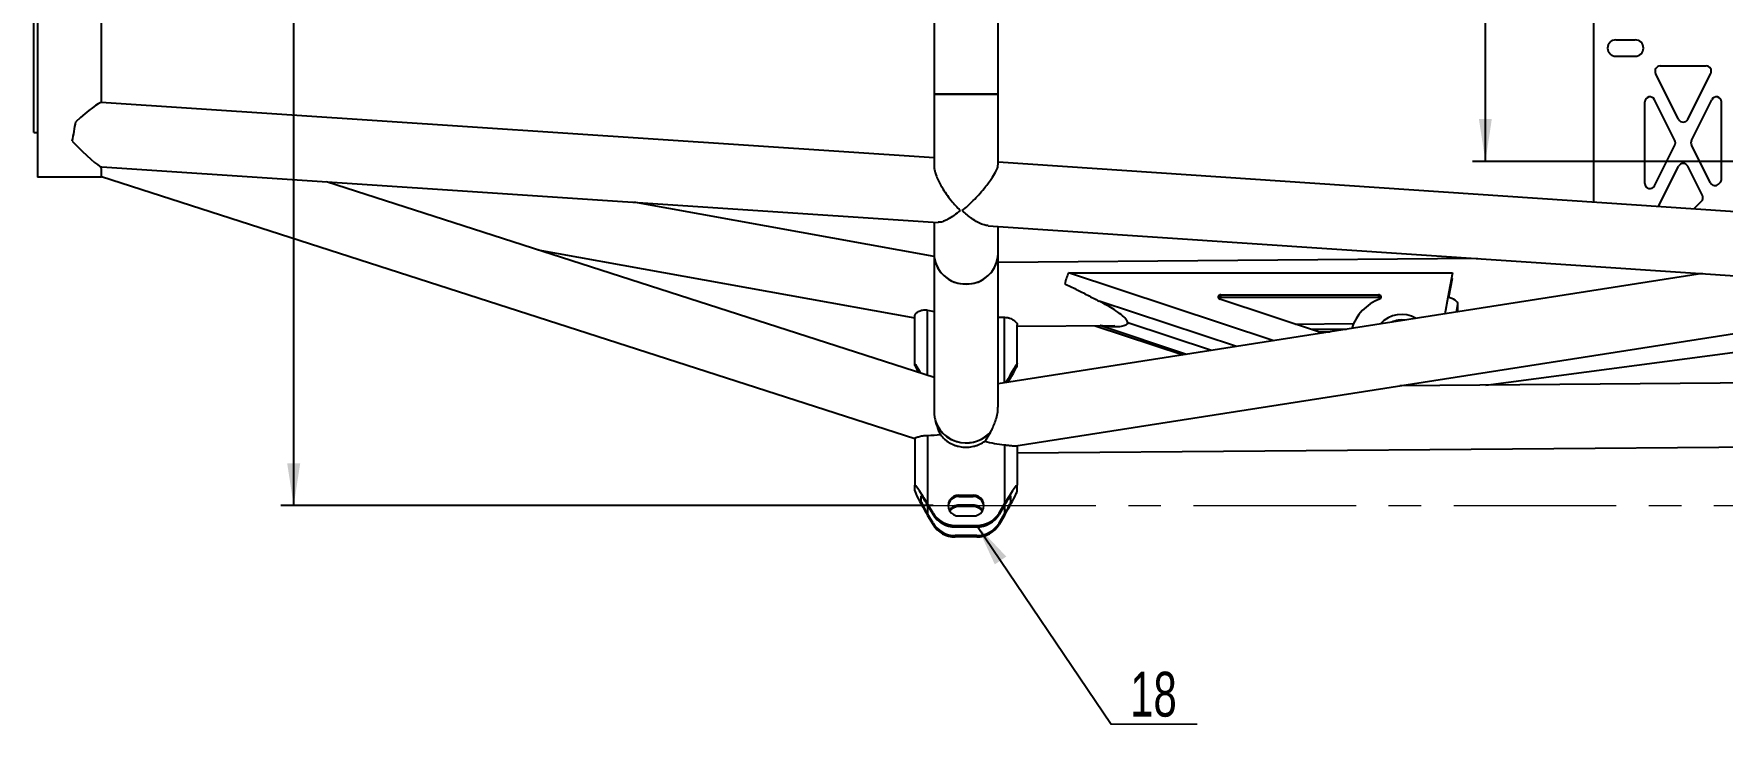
# Model space of a CAD drawing. Header units: millimetres. Extents: x -1160 to 841, y -1082 to 594.
# Drawn here: x 190.5 to 322.3, y 151.8 to 205.8 of the extents above; entities that cross this region are included whole.
import ezdxf

# ---------------------------------------------------------------- set-up
doc = ezdxf.new("R2010")
doc.units = ezdxf.units.MM
doc.linetypes.add('CENTERX2', pattern=[20.32, 12.7, -2.54, 2.54, -2.54])
doc.layers.add('FORMAT', color=7, linetype='Continuous')
doc.styles.add('SLDTEXTSTYLE1', font='TXT', dxfattribs={"width": 0.7})
doc.dimstyles.new('SLDDIMSTYLE0', dxfattribs={"dimtxt": 3.5, "dimasz": 3.302, "dimexe": 0, "dimexo": 0.0625, "dimgap": 0.875, "dimtad": 1, "dimdec": 0, "dimlfac": 5, "dimrnd": 1e-09, "dimzin": 12, "dimdsep": 46, "dimtxsty": 'SLDTEXTSTYLE1', "dimsah": 1, "dimcen": 0.09, "dimadec": 0, "dimazin": 3, "dimtfac": 1, "dimtdec": 0, "dimtofl": 0, "dimtmove": 0, "dimatfit": 3, "dimfxl": 0, "dimfrac": 2, "dimtolj": 1, "dimtzin": 12, "dimarcsym": 0})
doc.dimstyles.new('SLDDIMSTYLE1', dxfattribs={"dimtxt": 3.5, "dimasz": 3.302, "dimexe": 0, "dimexo": 0.0625, "dimgap": 0.875, "dimtad": 1, "dimdec": 0, "dimlfac": 5, "dimrnd": 1e-09, "dimzin": 12, "dimdsep": 46, "dimtxsty": 'SLDTEXTSTYLE1', "dimsah": 1, "dimcen": 0.09, "dimadec": 0, "dimazin": 3, "dimtol": 1, "dimtp": 3, "dimtm": 3, "dimtfac": 1, "dimtdec": 0, "dimtofl": 0, "dimtmove": 0, "dimatfit": 3, "dimfxl": 0, "dimfrac": 2, "dimtolj": 1, "dimtzin": 12, "dimarcsym": 0})
doc.dimstyles.new('SLDDIMSTYLE3', dxfattribs={"dimtxt": 0.18, "dimasz": 3.302, "dimexe": 0, "dimexo": 0.0625, "dimgap": 0, "dimtad": 0, "dimtih": 1, "dimtoh": 1, "dimdec": 0, "dimrnd": 1e-09, "dimzin": 0, "dimdsep": 46, "dimtxsty": 'Standard', "dimsah": 1, "dimcen": 0.09, "dimadec": 0, "dimazin": 0, "dimtfac": 3.302, "dimtdec": 0, "dimtofl": 0, "dimtmove": 0, "dimatfit": 3, "dimfxl": 0, "dimfrac": 2, "dimtolj": 1, "dimtzin": 0, "dimarcsym": 0})

# ---------------------------------------------------------------- blocks, each defined once
blk = doc.blocks.new('_D_39')
at = {"layer": 'FORMAT'}
for p, q in [((329.84, 264.33), (302.82, 264.33)), ((303.82, 195.83), (303.82, 264.33)), ((330.64, 195.83), (302.82, 195.83))]:
    blk.add_line(p, q, dxfattribs=at)
for points in [[(303.82, 264.33), (303.31, 261.03), (304.32, 261.03)], [(303.82, 195.83), (304.32, 199.14), (303.31, 199.14)]]:
    blk.add_solid(points, dxfattribs=at)
at = {"layer": 'FORMAT', "attachment_point": 1, "rotation": 90, "style": 'SLDTEXTSTYLE1'}
for s, insert, char_height in [('3', (298.12, 237.13), 2), ('3', (300.76, 237.13), 2), ('+', (298.12, 236.07), 2), ('-', (300.76, 236), 2), ('342', (299.3, 228.04), 3.5)]:
    blk.add_mtext(s, dxfattribs=dict(at, insert=insert, char_height=char_height))
blk = doc.blocks.new('_D_40')
at = {"layer": 'FORMAT'}
for p, q in [((260.7, 291.23), (209.76, 291.23)), ((210.76, 168.93), (210.76, 291.23)), ((260.7, 168.93), (209.76, 168.93))]:
    blk.add_line(p, q, dxfattribs=at)
for points in [[(210.76, 291.23), (210.25, 287.93), (211.27, 287.93)], [(210.76, 168.93), (211.27, 172.24), (210.25, 172.24)]]:
    blk.add_solid(points, dxfattribs=at)
at = {"layer": 'FORMAT', "insert": (206.25, 237.79), "char_height": 3.5, "attachment_point": 1, "rotation": 90, "style": 'SLDTEXTSTYLE1'}
blk.add_mtext('610', dxfattribs=at)
blk = doc.blocks.new('SW_NOTE_19')
at = {"color": 0, "linetype": 'Continuous', "lineweight": 0}
for p, q in [((0, 0), (6.72, 0)), ((6.72, 0), (0, 0)), ((0, 0), (6.72, 0)), ((6.72, 0), (0, 0)), ((0, 0), (6.72, 0)), ((6.72, 0), (0, 0))]:
    blk.add_line(p, q, dxfattribs=at)
at = {"color": 0, "linetype": 'Continuous', "lineweight": 0, "insert": (3.3, 4.1), "char_height": 3.5, "attachment_point": 2, "style": 'SLDTEXTSTYLE1'}
blk.add_mtext('18', dxfattribs=at)

msp = doc.modelspace()

# ---------------------------------------------------------------- linework, layer by layer
at = {"color": 7, "linetype": 'Continuous', "lineweight": 25}
for p, q in [((312.262283, 267.530103), (312.262283, 192.637683)), ((190.762283, 265.583893), (190.762283, 194.583893)), ((190.462283, 198.083893), (190.462283, 262.083893)), ((195.762283, 200.422986), (195.762283, 259.7448)), ((260.762283, 259.083893), (260.762283, 201.083893)), ((265.762283, 201.083893), (265.762283, 259.083893)), ((314.002283, 205.323893), (315.522283, 205.323893)), ((314.002283, 204.043893), (315.522283, 204.043893)), ((317.468513, 203.283893), (321.056052, 203.283893)), ((318.904512, 199.117468), (317.110742, 202.705007)), ((319.620053, 199.117468), (321.413823, 202.705007)), ((260.762283, 196.095512), (195.728967, 200.425204)), ((260.762283, 201.083893), (260.762283, 195.480482)), ((263.262283, 201.083893), (260.762283, 201.083893)), ((260.762283, 201.083893), (265.762283, 201.083893)), ((265.762283, 201.083893), (263.262283, 201.083893)), ((265.762283, 195.55173), (265.762283, 201.083893)), ((316.262283, 194.096354), (316.262283, 200.471432)), ((318.613823, 197.462778), (317.020053, 200.650317)), ((319.910742, 197.462778), (321.504512, 200.650317)), ((322.262283, 194.449578), (322.262283, 200.471432)), ((190.462283, 198.083893), (190.762283, 198.083893)), ((317.020053, 193.917468), (318.613823, 197.105007)), ((321.38677, 194.152951), (319.910742, 197.105007)), ((195.790192, 195.410059), (261.090993, 191.062558)), ((340.762283, 190.723247), (265.762283, 195.761237)), ((317.328053, 192.297399), (318.904512, 195.450317)), ((320.760671, 193.169081), (319.620053, 195.450317)), ((195.762283, 194.583893), (190.762283, 194.583893)), ((195.762283, 194.583893), (195.762283, 195.076453)), ((195.762283, 194.651014), (259.262283, 174.175448)), ((260.762283, 178.945282), (213.320209, 194.242971)), ((322.027384, 194.048994), (322.145125, 194.166735)), ((260.762283, 188.399519), (237.320383, 192.645123)), ((320.090244, 192.111854), (320.685743, 192.707353)), ((260.762283, 191.084443), (260.762283, 188.606989)), ((264.987184, 190.802035), (339.753527, 185.77974)), ((265.762283, 188.606989), (265.762283, 190.749969)), ((229.823024, 188.921641), (259.262283, 183.589845)), ((260.762283, 188.606989), (260.762283, 176.399477)), ((265.762283, 176.631743), (265.762283, 188.606989)), ((303.201092, 188.235084), (265.762283, 187.926743)), ((320.768351, 187.055035), (265.762283, 178.434706)), ((271.262283, 187.129428), (301.262283, 187.129428)), ((301.262283, 187.129428), (300.887943, 185.184304)), ((301.215502, 186.686349), (300.925309, 185.178462)), ((301.262283, 186.93935), (301.262283, 187.129428)), ((267.142049, 173.589911), (340.928302, 185.153394)), ((291.098082, 182.40523), (283.08651, 185.062423)), ((283.158039, 185.397377), (295.473428, 185.397377)), ((283.158039, 185.197377), (283.158039, 185.397377)), ((295.473428, 185.197377), (283.158039, 185.197377)), ((295.473428, 185.397377), (295.473428, 185.197377)), ((301.677058, 184.136446), (301.677058, 184.670405)), ((259.262283, 180.020707), (259.262283, 183.757044)), ((301.677058, 184.136446), (301.670997, 184.062175)), ((267.262283, 180.020707), (267.262283, 183.06739)), ((267.262283, 182.938927), (274.880351, 183.001669)), ((273.333417, 182.988928), (280.229007, 180.701873)), ((282.432602, 181.047211), (275.9066, 183.211686)), ((288.950408, 183.117548), (293.519386, 183.155177)), ((292.962259, 182.697377), (290.217246, 182.697377)), ((290.820256, 182.497377), (291.686065, 182.497377)), ((303.857686, 178.345553), (339.945245, 183.105743)), ((259.262283, 179.863789), (259.262283, 180.020707)), ((267.262283, 179.863789), (267.262283, 180.020707)), ((266.762283, 179.000433), (266.762283, 179.157351)), ((340.762283, 178.648337), (297.135752, 178.290402)), ((259.262283, 174.193748), (259.262283, 170.525169)), ((260.262283, 174.416543), (260.262283, 169.062461)), ((266.262283, 173.678486), (266.262283, 169.062461)), ((267.262283, 173.045137), (339.262283, 173.635862)), ((267.262283, 173.608753), (267.262283, 170.525169)), ((259.262283, 170.075266), (259.262283, 170.525169)), ((267.262283, 170.075266), (267.262283, 170.525169)), ((259.762283, 169.231437), (259.762283, 169.681339)), ((260.684932, 168.349173), (260.262283, 169.062461)), ((260.262283, 168.949986), (260.684932, 168.236697)), ((262.702283, 169.752266), (263.822283, 169.752266)), ((262.702283, 169.752266), (262.702283, 169.63979)), ((262.702283, 169.63979), (263.822283, 169.63979)), ((263.822283, 168.964937), (262.702283, 168.964937)), ((262.702283, 168.964937), (262.702283, 168.852461)), ((263.822283, 168.852461), (262.702283, 168.852461)), ((263.822283, 169.63979), (263.822283, 169.752266)), ((263.822283, 168.852461), (263.822283, 168.964937)), ((265.839633, 168.349173), (266.262283, 169.062461)), ((266.262283, 168.949986), (265.839633, 168.236697)), ((266.762283, 169.231437), (266.762283, 169.681339)), ((260.684932, 167.561844), (260.262283, 168.275132)), ((260.262283, 168.162657), (260.684932, 167.449369)), ((260.684932, 168.236697), (260.684932, 168.349173)), ((260.684932, 167.449369), (260.684932, 167.561844)), ((262.702283, 168.115324), (263.822283, 168.115324)), ((265.839633, 168.349173), (265.839633, 168.236697)), ((265.839633, 167.561844), (266.262283, 168.275132)), ((266.262283, 168.162657), (265.839633, 167.449369)), ((265.839633, 167.561844), (265.839633, 167.449369)), ((262.416983, 167.374803), (264.107582, 167.374803)), ((262.416983, 167.374803), (262.416983, 167.262327)), ((262.416983, 167.262327), (264.107582, 167.262327)), ((264.107582, 166.587474), (262.416983, 166.587474)), ((262.416983, 166.587474), (262.416983, 166.474998)), ((264.107582, 166.474998), (262.416983, 166.474998)), ((264.107582, 167.262327), (264.107582, 167.374803)), ((264.107582, 166.474998), (264.107582, 166.587474))]:
    msp.add_line(p, q, dxfattribs=at)
at = {"color": 8, "linetype": 'Continuous', "lineweight": 25}
for p, q in [((287.300407, 181.810074), (271.262283, 187.129428)), ((284.377787, 181.352053), (273.650186, 184.910069)), ((300.887943, 185.184304), (300.640922, 183.900746)), ((301.556553, 184.04424), (301.677058, 184.670405)), ((260.262283, 179.106506), (260.262283, 184.207968)), ((266.262283, 178.513064), (266.262283, 183.644473)), ((280.487416, 180.74237), (273.704707, 182.991986)), ((260.262283, 168.949986), (260.262283, 168.275132)), ((266.262283, 168.949986), (266.262283, 168.275132))]:
    msp.add_line(p, q, dxfattribs=at)
at = {"color": 7, "linetype": 'Continuous', "lineweight": 25, "flags": 128}
for points in [[(260.762283, 188.606989), (260.782531, 188.306839), (260.871866, 187.915034), (261.029968, 187.543135), (261.25229, 187.201841), (261.532435, 186.900971), (261.862346, 186.649179), (262.232529, 186.45371), (262.632337, 186.320188), (263.050268, 186.252452), (263.474297, 186.252452), (263.892228, 186.320188), (264.292036, 186.45371), (264.66222, 186.649179), (264.99213, 186.900971), (265.272275, 187.201841), (265.494597, 187.543135), (265.652699, 187.915034), (265.742034, 188.306839), (265.762283, 188.606989)], [(283.158039, 185.397377), (283.090027, 185.387054), (283.030122, 185.357318), (282.985463, 185.311711), (282.961374, 185.25567), (282.960726, 185.195875), (282.983597, 185.139453), (283.027259, 185.093128), (283.08651, 185.062423)], [(295.558612, 185.067462), (295.613754, 185.100755), (295.653044, 185.14799), (295.672044, 185.20383), (295.668608, 185.261968), (295.643124, 185.315837), (295.598471, 185.35935), (295.539692, 185.387594), (295.473428, 185.397377)], [(301.677058, 184.670405), (301.661896, 184.75063), (301.616991, 184.832148), (301.544069, 184.911828), (301.445932, 184.986608), (301.326352, 185.053613), (301.189925, 185.110268), (301.041892, 185.154397), (300.887943, 185.184304)]]:
    msp.add_lwpolyline(points, dxfattribs=at)
at = {"color": 7, "linetype": 'Continuous', "lineweight": 25}
for centre, radius, start, end in [((314.002283, 204.683893), 0.64, 90, 270), ((315.522283, 204.683893), 0.64, 270, 90), ((317.468513, 202.883893), 0.4, 90, 206.56505118), ((321.056052, 202.883893), 0.4, 333.43494882, 90), ((316.662283, 200.471432), 0.4, 26.56505118, 180), ((321.862283, 200.471432), 0.4, 0, 153.43494882), ((319.262283, 199.296354), 0.4, 206.56505118, 333.43494882), ((318.256052, 197.283893), 0.4, 333.43494882, 26.56505118), ((320.268513, 197.283893), 0.4, 153.43494882, 206.56505118), ((319.262283, 195.271432), 0.4, 26.56505118, 153.43494882), ((316.662283, 194.096354), 0.4, 180, 333.43494882), ((321.744541, 194.331837), 0.4, 206.56505118, 315), ((321.862283, 194.449578), 0.4, 315, 0), ((320.4029, 192.990196), 0.4, 315, 26.56505118), ((263.190197, 188.671644), 2.428775, 181.5254156, 271.70078434), ((263.334368, 188.671644), 2.428775, 268.29921566, 358.4745844), ((276.059562, 185.037611), 5.233506, 156.4407676, 166.55708374), ((283.153967, 184.987721), 0.209695, 88.88727291, 139.40494399), ((296.846716, 181.665744), 3.637431, 110.73981798, 162.44902995), ((295.477364, 184.987416), 0.209998, 40.63400267, 91.07378043), ((297.268838, 181.69187), 2.182065, 58.44302951, 139.37040771), ((297.262492, 181.732361), 1.700258, 81.14009872, 116.6733385), ((263.216378, 176.316775), 2.477755, 197.1759972, 271.06155412), ((263.270795, 176.38466), 2.554828, 201.05027264, 320.30888675), ((263.282553, 176.386462), 2.547097, 269.54402537, 319.69613651), ((262.692897, 168.808327), 0.831516, 89.35328109, 175.22414823), ((262.68687, 168.933795), 0.818616, 88.92118904, 271.07881096), ((262.697121, 168.123111), 0.841842, 89.64871219, 150.30612347), ((262.697632, 168.009043), 0.843432, 89.68406917, 145.7366408), ((263.837695, 168.933795), 0.818616, 268.92118904, 91.07881096), ((263.83318, 168.809989), 0.829873, 4.67029087, 90.75236991), ((263.827444, 168.123111), 0.841842, 29.69387682, 90.35128781), ((263.826933, 168.009043), 0.843432, 34.26335941, 90.31593083), ((262.407435, 169.384471), 2.009691, 211.00767268, 270.27222249), ((262.407435, 169.271995), 2.009691, 211.00767268, 270.27222249), ((262.407435, 168.597142), 2.009691, 211.00767268, 270.27222249), ((264.11713, 169.384471), 2.009691, 269.72777751, 328.99232732), ((264.11713, 169.271995), 2.009691, 269.72777751, 328.99232732), ((264.11713, 168.597142), 2.009691, 269.72777751, 328.99232732), ((262.407435, 168.484666), 2.009691, 211.00767268, 270.27222249), ((264.11713, 168.484666), 2.009691, 269.72777751, 328.99232732)]:
    msp.add_arc(centre, radius, start, end, dxfattribs=at)
for centre, major_axis, ratio, start_param, end_param in [((193.262283, 198.083893), (2.491657, 2.331287), 0.0875347866, 0.0817184165, 1.29840701), ((193.262283, 198.083893), (0.473687, 2.47367), 0.131125587, 4.4629530573, 5.0826686552), ((193.262283, 198.083893), (-2.48913, 2.660358), 0.0875347866, 1.7431193962, 3.0378087352), ((193.262283, 198.083893), (-2.396636, 3.290944), 0.2161790595, 3.4301539119, 3.6272226258), ((193.262283, 198.083893), (7.669278, -1.468601), 0.2980733481, 5.0942350339, 5.1047341572), ((319.089303, 175.295138), (86.909031, -15.936396), 0.0282095844, 3.9740577027, 3.9821609254), ((1870.032204, 198.639218), (2500.34783, 20.396393), 0.0009967457, 4.0157740727, 4.0160347618), ((260.262283, 178.293996), (-0.999421, 1.728381), 0.0196829555, 5.3065124465, 6.3172115218), ((260.262283, 178.137077), (-0.999421, 1.728381), 0.0196829555, 0.0340262146, 0.7885234238), ((266.262283, 178.293996), (0.999421, 1.728381), 0.0196829555, 6.2491590926, 7.7300721254), ((266.262283, 178.137077), (0.999421, 1.728381), 0.0196829555, 4.9698210605, 6.2491590926), ((266.262283, 178.293996), (0.499711, 0.864191), 0.0196829555, 6.2491590926, 7.5874253566), ((266.262283, 178.137077), (0.499711, 0.864191), 0.0196829555, 5.2270914802, 6.2491590926), ((258.564476, 177.02721), (5.263813, -1.046925), 0.4543443309, 5.1295417668, 5.3371812033), ((266.930409, 176.087257), (4.4125, 0.008812), 0.5520500449, 4.1928822412, 4.5592852823), ((260.262283, 168.83751), (-0.995136, 1.70161), 0.0578909644, 4.8110568169, 6.3818531437), ((266.262283, 168.83751), (0.995136, 1.70161), 0.0578909644, 6.1845174707, 7.7553137975), ((260.262283, 168.387608), (-0.995136, 1.70161), 0.0578909644, 0.0986678365, 1.6694641633), ((260.262283, 168.83751), (-0.497568, 0.850805), 0.0578909644, 4.8110568169, 6.3818531437), ((260.262283, 168.387608), (-0.497568, 0.850805), 0.0578909644, 0.0986678365, 1.6694641633), ((266.262283, 168.387608), (0.995136, 1.70161), 0.0578909644, 4.6137211439, 6.1845174707), ((266.262283, 168.83751), (0.497568, 0.850805), 0.0578909644, 6.1845174707, 7.7553137975), ((266.262283, 168.387608), (0.497568, 0.850805), 0.0578909644, 4.6137211439, 6.1845174707)]:
    msp.add_ellipse(centre, major_axis=major_axis, ratio=ratio, start_param=start_param, end_param=end_param, dxfattribs=at)
for points, knots in [([(260.776327, 195.483102), (260.776335, 195.39146), (260.776355, 195.156724), (260.919952, 194.723354), (261.126154, 194.25782), (261.381194, 193.791116), (261.705708, 193.28757), (262.180951, 192.656121), (262.566211, 192.23403), (262.812029, 191.997386), (262.81314, 191.996317)], [0, 0, 0, 0, 0.0947667589, 0.2427394229, 0.3538255994, 0.4680977725, 0.6109131131, 0.7578363267, 0.9989057657, 1, 1, 1, 1]), ([(262.967794, 191.982812), (262.968883, 191.983713), (263.109998, 192.100456), (263.397458, 192.352616), (263.827457, 192.769747), (264.25606, 193.224373), (264.634704, 193.66234), (264.96202, 194.073816), (265.283694, 194.513058), (265.570402, 194.971944), (265.751369, 195.359032), (265.745699, 195.492356), (265.743495, 195.544187)], [0, 0, 0, 0, 0.0009275547, 0.1201326131, 0.2417049463, 0.3599318806, 0.4812467675, 0.5704693579, 0.661896767, 0.8032373538, 0.9235065466, 1, 1, 1, 1]), ([(262.81314, 191.996317), (262.81209, 191.995431), (262.64223, 191.852131), (262.305455, 191.587548), (261.868792, 191.305056), (261.500828, 191.131765), (261.251249, 191.057689), (261.132569, 191.066225), (261.095757, 191.068873)], [0, 0, 0, 0, 0.0015569981, 0.2518802499, 0.5094885494, 0.7067811004, 0.9090490788, 1, 1, 1, 1]), ([(264.982671, 190.809842), (264.956139, 190.809467), (264.833047, 190.807729), (264.557432, 190.888999), (264.159678, 191.062733), (263.616354, 191.407646), (263.21406, 191.746297), (262.968886, 191.981763), (262.967794, 191.982812)], [0, 0, 0, 0, 0.0458760855, 0.2128370137, 0.4234330749, 0.6400727848, 0.9983966289, 1, 1, 1, 1]), ([(270.969444, 186.254278), (271.269836, 186.114642), (271.871857, 185.834794), (272.760836, 185.370882), (273.35401, 185.063531), (273.650186, 184.910069)], [0, 0, 0, 0, 0.33272858921, 0.66682729141, 1, 1, 1, 1]), ([(275.9066, 183.211686), (275.858865, 183.308842), (275.755028, 183.520186), (275.358827, 183.881843), (274.856564, 184.23547), (274.268766, 184.587265), (273.865566, 184.797674), (273.650186, 184.910069)], [0, 0, 0, 0, 0.1580497313, 0.3438061746, 0.5711342116, 0.7709088125, 1, 1, 1, 1]), ([(259.262283, 183.757044), (259.262283, 183.781675), (259.268762, 183.808239), (259.293658, 183.862848), (259.311958, 183.891008), (259.360048, 183.948578), (259.389897, 183.977915), (259.459043, 184.034732), (259.49854, 184.062502), (259.588342, 184.115197), (259.637997, 184.139668), (259.718629, 184.171091), (259.746614, 184.18072), (259.805015, 184.197878), (259.835518, 184.205401), (259.928509, 184.223602), (259.993335, 184.230189), (260.128311, 184.229384), (260.195468, 184.222002), (260.262283, 184.207968)], [0, 0, 0, 0, 0.125, 0.125, 0.25, 0.25, 0.375, 0.375, 0.5, 0.5, 0.625, 0.625, 0.6875, 0.6875, 0.75, 0.75, 0.875, 0.875, 1, 1, 1, 1]), ([(266.262283, 183.644473), (266.330986, 183.644976), (266.401032, 183.638739), (266.50097, 183.62074), (266.533681, 183.613328), (266.597964, 183.595959), (266.629623, 183.585956), (266.720993, 183.553258), (266.777832, 183.527756), (266.884478, 183.471724), (266.933205, 183.441741), (267.021707, 183.380239), (267.061943, 183.348324), (267.131883, 183.285593), (267.161638, 183.254825), (267.210631, 183.195363), (267.229964, 183.166368), (267.255664, 183.11335), (267.262283, 183.089158), (267.262283, 183.06739)], [0, 0, 0, 0, 0.125, 0.125, 0.1875, 0.1875, 0.25, 0.25, 0.375, 0.375, 0.5, 0.5, 0.625, 0.625, 0.75, 0.75, 0.875, 0.875, 1, 1, 1, 1]), ([(275.9066, 183.211686), (275.858863, 183.146198), (275.755021, 183.003741), (275.358867, 182.90482), (274.856389, 182.884728), (274.312756, 182.918813), (273.95547, 182.968883), (273.785839, 182.992654)], [0, 0, 0, 0, 0.16610652254, 0.36133214301, 0.60024852331, 0.81020689515, 1, 1, 1, 1]), ([(260.770088, 176.39481), (260.768421, 176.330142), (260.76337, 176.134172), (260.808209, 175.818168), (260.86011, 175.585253), (260.886461, 175.466999)], [0, 0, 0, 0, 0.1951421592, 0.5913615358, 1, 1, 1, 1]), ([(260.886461, 175.466999), (260.957826, 175.220456), (261.065397, 174.848833), (261.217674, 174.571925), (261.268927, 174.478724)], [0, 0, 0, 0, 0.66342387812, 1, 1, 1, 1]), ([(265.207, 174.717545), (265.267773, 174.840912), (265.390615, 175.090278), (265.563773, 175.524268), (265.693523, 175.986473), (265.764244, 176.376706), (265.755205, 176.572327), (265.752744, 176.625592)], [0, 0, 0, 0, 0.2391595779, 0.4834180621, 0.7212422259, 0.9240968505, 1, 1, 1, 1]), ([(259.262283, 174.193748), (259.262283, 174.200996), (259.268608, 174.208746), (259.294137, 174.225902), (259.31301, 174.235139), (259.362721, 174.255358), (259.394039, 174.266483), (259.466746, 174.289682), (259.508077, 174.301772), (259.600727, 174.326424), (259.652084, 174.338959), (259.760454, 174.362466), (259.818021, 174.373597), (259.939948, 174.39318), (260.002399, 174.401317), (260.130241, 174.41292), (260.196197, 174.416387), (260.262283, 174.416543)], [0, 0, 0, 0, 0.125, 0.125, 0.25, 0.25, 0.375, 0.375, 0.5, 0.5, 0.625, 0.625, 0.75, 0.75, 0.875, 0.875, 1, 1, 1, 1]), ([(261.257627, 174.475057), (261.355904, 174.346483), (261.465593, 174.229248), (261.646176, 174.070143), (261.709085, 174.019894), (261.840451, 173.925089), (261.909196, 173.880407), (262.119509, 173.757819), (262.26626, 173.690294), (262.496091, 173.610069), (262.574508, 173.586819), (262.733965, 173.547843), (262.814039, 173.532334), (263.055264, 173.497355), (263.217409, 173.489324), (263.462662, 173.500682), (263.544854, 173.508462), (263.706317, 173.53158), (263.865774, 173.562264), (264.021285, 173.607823), (264.174801, 173.660905), (264.250888, 173.691362), (264.473707, 173.793388), (264.613239, 173.874516), (264.744037, 173.968347)], [0, 0, 0, 0, 0.125, 0.125, 0.1875, 0.1875, 0.25, 0.25, 0.375, 0.375, 0.4375, 0.4375, 0.5, 0.5, 0.625, 0.625, 0.6875, 0.6875, 0.75, 0.8125, 0.8125, 0.875, 0.875, 1, 1, 1, 1]), ([(264.727401, 173.95889), (264.763493, 174.002817), (264.911569, 174.183041), (265.07107, 174.455334), (265.191489, 174.687624), (265.207, 174.717545)], [0, 0, 0, 0, 0.2192255732, 0.899431373, 1, 1, 1, 1]), ([(266.262283, 173.678486), (266.373068, 173.666882), (266.594775, 173.643659), (266.886307, 173.604157), (267.095213, 173.587417), (267.15995, 173.597006), (267.186504, 173.60094)], [0, 0, 0, 0, 0.2744522009, 0.5492440535, 0.8150999165, 1, 1, 1, 1])]:
    msp.add_open_spline(points, degree=3, knots=knots, dxfattribs=at)
at = {"layer": 'FORMAT', "linetype": 'CENTERX2', "lineweight": 18}
msp.add_line((260.702283, 168.933795), (350.375461, 168.933795), dxfattribs=at)

# ---------------------------------------------------------------- block references
at = {"color": 7, "linetype": 'Continuous', "lineweight": 0}
msp.add_blockref('SW_NOTE_19', (274.59854, 151.839255), dxfattribs=at)

# ---------------------------------------------------------------- dimensions: what is measured, and where the dimension line sits
at = {"layer": 'FORMAT'}
for base, p1, p2, dimstyle, picture, middle in [((210.762283, 291.233991), (260.702283, 168.933795), (260.702283, 291.233991), 'SLDDIMSTYLE0', '_D_40', (210.762283, 240.779107)), ((303.8157785536, 264.3338926974), (330.6366088559, 195.8338926973), (329.8366088559, 264.3338926974), 'SLDDIMSTYLE1', '_D_39', (303.8157785536, 233.1526917439))]:
    dim = msp.add_linear_dim(base=base, p1=p1, p2=p2, angle=90, dimstyle=dimstyle, dxfattribs=at)
    dim.commit()
    dim.dimension.update_dxf_attribs({"geometry": picture, "text_midpoint": middle, "dimtype": 160})

# ---------------------------------------------------------------- leaders
at = {"color": 7, "linetype": 'Continuous', "lineweight": 0}
msp.add_leader([(264.107582, 167.374803), (274.59854, 151.839255)], dimstyle='SLDDIMSTYLE3', dxfattribs=at)

doc.saveas('drawing.dxf')
